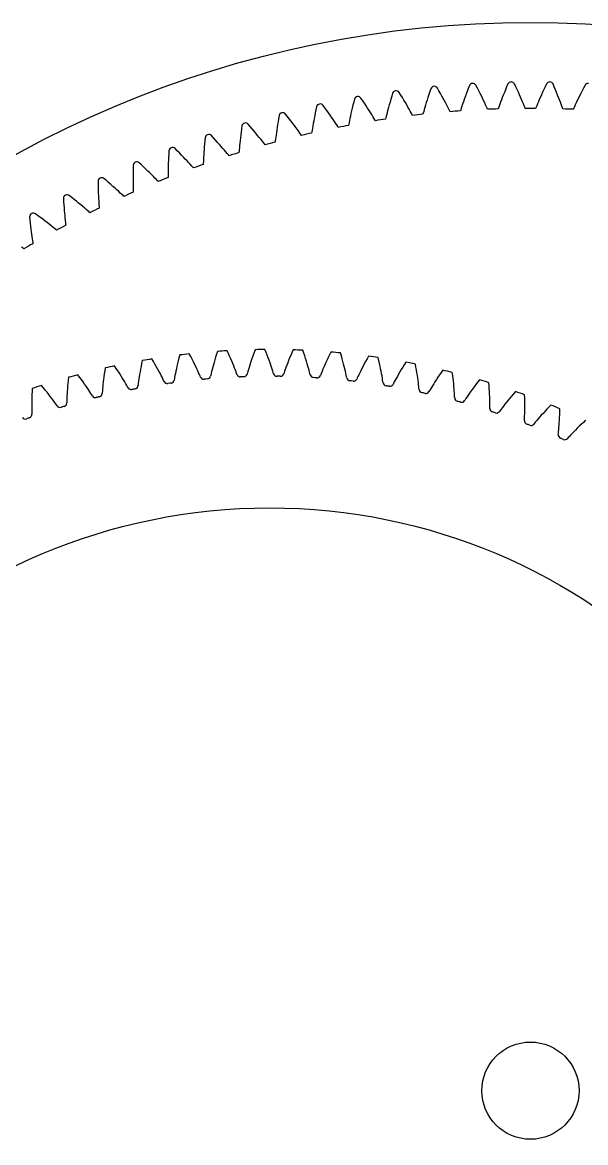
# Model space of a CAD drawing. Header units: millimetres. Extents: x -90 to 90, y -90 to 90.
# Drawn here: x -42.8 to 4.6, y -4.4 to 90.1 of the extents above; entities that cross this region are included whole.
import ezdxf

# ---------------------------------------------------------------- set-up
doc = ezdxf.new("R2010")
doc.units = ezdxf.units.MM

msp = doc.modelspace()

# ---------------------------------------------------------------- linework, layer by layer
at = {"layer": 'bore'}
msp.add_circle((0, 0), 4.1, dxfattribs=at)
at = {"layer": 'journal'}
msp.add_circle((-22, 0), 49.15, dxfattribs=at)
at = {"layer": 'outer'}
msp.add_circle((0, 0), 90.087573, dxfattribs=at)
at = {"layer": 'output_ring'}
for p, q in [((-11.625686, 84.115037), (-11.701953, 83.860072)), ((-10.937719, 83.963169), (-11.07882, 84.188811)), ((-8.481295, 84.246751), (-8.563208, 84.002364)), ((-8.395319, 84.498608), (-8.481295, 84.246751)), ((-7.713674, 84.3205), (-7.846029, 84.55138)), ((-7.58673, 84.096178), (-7.713674, 84.3205)), ((-7.465881, 83.878925), (-7.58673, 84.096178)), ((-5.339404, 84.268716), (-5.425674, 84.035561)), ((-5.248191, 84.509786), (-5.339404, 84.268716)), ((-5.152631, 84.758165), (-5.248191, 84.509786)), ((-4.478308, 84.554079), (-4.601722, 84.789859)), ((-4.36005, 84.32506), (-4.478308, 84.554079)), ((-4.24761, 84.103336), (-4.36005, 84.32506)), ((-4.141134, 83.889587), (-4.24761, 84.103336)), ((-2.202901, 84.181712), (-2.292702, 83.960439)), ((-2.107764, 84.411392), (-2.202901, 84.181712)), ((-2.007384, 84.648791), (-2.107764, 84.411392)), ((-1.902381, 84.893328), (-2.007384, 84.648791)), ((-1.236369, 84.663563), (-1.350662, 84.903898)), ((-1.12697, 84.430182), (-1.236369, 84.663563)), ((-1.023105, 84.204315), (-1.12697, 84.430182)), ((-0.924895, 83.986644), (-1.023105, 84.204315)), ((1.023105, 84.204315), (0.924895, 83.986644)), ((1.12697, 84.430182), (1.023105, 84.204315)), ((1.236369, 84.663563), (1.12697, 84.430182)), ((1.350662, 84.903898), (1.236369, 84.663563)), ((2.007384, 84.648791), (1.902381, 84.893328)), ((2.107764, 84.411392), (2.007384, 84.648791)), ((2.202901, 84.181712), (2.107764, 84.411392)), ((2.292702, 83.960439), (2.202901, 84.181712)), ((4.24761, 84.103336), (4.141134, 83.889587)), ((4.36005, 84.32506), (4.24761, 84.103336)), ((4.478308, 84.554079), (4.36005, 84.32506)), ((4.601722, 84.789859), (4.478308, 84.554079)), ((-14.905435, 83.350318), (-14.9684, 83.100377)), ((-14.838991, 83.608017), (-14.905435, 83.350318)), ((-14.145712, 83.482611), (-14.295352, 83.702682)), ((-14.001969, 83.268665), (-14.145712, 83.482611)), ((-13.864843, 83.0613), (-14.001969, 83.268665)), ((-11.906445, 83.143541), (-11.965899, 82.923251)), ((-11.842614, 83.373652), (-11.906445, 83.143541)), ((-11.774445, 83.612727), (-11.842614, 83.373652)), ((-11.701953, 83.860072), (-11.774445, 83.612727)), ((-10.802277, 83.743874), (-10.937719, 83.963169)), ((-10.673194, 83.531409), (-10.802277, 83.743874)), ((-10.550669, 83.326438), (-10.673194, 83.531409)), ((-10.434968, 83.129777), (-10.550669, 83.326438)), ((-8.780931, 83.320727), (-8.843902, 83.113617)), ((-8.713083, 83.538578), (-8.780931, 83.320727)), ((-8.640484, 83.766076), (-8.713083, 83.538578)), ((-8.563208, 84.002364), (-8.640484, 83.766076)), ((-7.351296, 83.669411), (-7.465881, 83.878925)), ((-7.243213, 83.468463), (-7.351296, 83.669411)), ((-7.141962, 83.27713), (-7.243213, 83.468463)), ((-7.048027, 83.096806), (-7.141962, 83.27713)), ((-5.71924, 83.198823), (-5.778563, 83.020326)), ((-5.653933, 83.391373), (-5.71924, 83.198823)), ((-5.583076, 83.595919), (-5.653933, 83.391373)), ((-5.506934, 83.811011), (-5.583076, 83.595919)), ((-5.425674, 84.035561), (-5.506934, 83.811011)), ((-4.040827, 83.684647), (-4.141134, 83.889587)), ((-3.946979, 83.489576), (-4.040827, 83.684647)), ((-3.860021, 83.305786), (-3.946979, 83.489576)), ((-3.780619, 83.135271), (-3.860021, 83.305786)), ((-3.709909, 82.981136), (-3.780619, 83.135271)), ((-2.594417, 83.180739), (-2.653121, 83.021644)), ((-2.528301, 83.356832), (-2.594417, 83.180739)), ((-2.455667, 83.54674), (-2.528301, 83.356832)), ((-2.377027, 83.748422), (-2.455667, 83.54674)), ((-2.292702, 83.960439), (-2.377027, 83.748422)), ((-0.832511, 83.778012), (-0.924895, 83.986644)), ((-0.746204, 83.57949), (-0.832511, 83.778012)), ((-0.666349, 83.392504), (-0.746204, 83.57949)), ((-0.593537, 83.219073), (-0.666349, 83.392504)), ((-0.528782, 83.062343), (-0.593537, 83.219073)), ((0.593537, 83.219073), (0.528782, 83.062343)), ((0.666349, 83.392504), (0.593537, 83.219073)), ((0.746204, 83.57949), (0.666349, 83.392504)), ((0.832511, 83.778012), (0.746204, 83.57949)), ((0.924895, 83.986644), (0.832511, 83.778012)), ((2.377027, 83.748422), (2.292702, 83.960439)), ((2.455667, 83.54674), (2.377027, 83.748422)), ((2.528301, 83.356832), (2.455667, 83.54674)), ((2.594417, 83.180739), (2.528301, 83.356832)), ((2.653121, 83.021644), (2.594417, 83.180739)), ((3.780619, 83.135271), (3.709909, 82.981136)), ((3.860021, 83.305786), (3.780619, 83.135271)), ((3.946979, 83.489576), (3.860021, 83.305786)), ((4.040827, 83.684647), (3.946979, 83.489576)), ((4.141134, 83.889587), (4.040827, 83.684647)), ((-21.195582, 82.22678), (-21.242104, 81.964751)), ((-20.494737, 82.154812), (-20.660784, 82.362783)), ((-18.190056, 82.222474), (-18.236086, 81.988152)), ((-18.140388, 82.466066), (-18.190056, 82.222474)), ((-18.087043, 82.718235), (-18.140388, 82.466066)), ((-18.030518, 82.97829), (-18.087043, 82.718235)), ((-17.332944, 82.87953), (-17.490903, 83.093709)), ((-17.181112, 82.671247), (-17.332944, 82.87953)), ((-17.036144, 82.469286), (-17.181112, 82.671247)), ((-16.898287, 82.274296), (-17.036144, 82.469286)), ((-16.767872, 82.087069), (-16.898287, 82.274296)), ((-15.180237, 82.192751), (-15.223031, 81.993982)), ((-15.133306, 82.404074), (-15.180237, 82.192751)), ((-15.082333, 82.626479), (-15.133306, 82.404074)), ((-15.027362, 82.858867), (-15.082333, 82.626479)), ((-14.9684, 83.100377), (-15.027362, 82.858867)), ((-13.734557, 82.861172), (-13.864843, 83.0613)), ((-13.611408, 82.669087), (-13.734557, 82.861172)), ((-13.495808, 82.486066), (-13.611408, 82.669087)), ((-13.388346, 82.313462), (-13.495808, 82.486066)), ((-13.289913, 82.153178), (-13.388346, 82.313462)), ((-12.116751, 82.334384), (-12.156822, 82.169606)), ((-12.071267, 82.516897), (-12.116751, 82.334384)), ((-12.020891, 82.713881), (-12.071267, 82.516897)), ((-11.965899, 82.923251), (-12.020891, 82.713881)), ((-10.326463, 82.942463), (-10.434968, 83.129777)), ((-10.22569, 82.765869), (-10.326463, 82.942463)), ((-10.133469, 82.601932), (-10.22569, 82.765869)), ((-10.051167, 82.453663), (-10.133469, 82.601932)), ((-9.981508, 82.326656), (-10.051167, 82.453663)), ((-9.93428, 82.239732), (-9.981508, 82.326656)), ((-9.039469, 82.43541), (-9.065648, 82.340011)), ((-9.000581, 82.574948), (-9.039469, 82.43541)), ((-8.954228, 82.73807), (-9.000581, 82.574948)), ((-8.901786, 82.918707), (-8.954228, 82.73807)), ((-8.843902, 83.113617), (-8.901786, 82.918707)), ((-6.962153, 82.929457), (-7.048027, 83.096806)), ((-6.885591, 82.778144), (-6.962153, 82.929457)), ((-6.820847, 82.648562), (-6.885591, 82.778144)), ((-6.776984, 82.559893), (-6.820847, 82.648562)), ((-5.875334, 82.721154), (-5.905148, 82.626828)), ((-5.83113, 82.859099), (-5.875334, 82.721154)), ((-5.778563, 83.020326), (-5.83113, 82.859099)), ((-3.650176, 82.84917), (-3.709909, 82.981136)), ((-3.609741, 82.758886), (-3.650176, 82.84917)), ((-2.702576, 82.885493), (-2.735981, 82.792378)), ((-2.653121, 83.021644), (-2.702576, 82.885493)), ((-0.474148, 82.928186), (-0.528782, 83.062343)), ((-0.437201, 82.836419), (-0.474148, 82.928186)), ((0.474148, 82.928186), (0.437201, 82.836419)), ((0.528782, 83.062343), (0.474148, 82.928186)), ((2.702576, 82.885493), (2.653121, 83.021644)), ((2.735981, 82.792378), (2.702576, 82.885493)), ((3.650176, 82.84917), (3.609741, 82.758886)), ((3.709909, 82.981136), (3.650176, 82.84917)), ((-24.329539, 81.354592), (-24.365991, 81.090973)), ((-23.626452, 81.309521), (-23.800343, 81.51098)), ((-23.459121, 81.113472), (-23.626452, 81.309521)), ((-21.326053, 81.465409), (-21.363074, 81.229495)), ((-21.285752, 81.710724), (-21.326053, 81.465409)), ((-21.242104, 81.964751), (-21.285752, 81.710724)), ((-20.335039, 81.952498), (-20.494737, 82.154812)), ((-20.182441, 81.756238), (-20.335039, 81.952498)), ((-20.037218, 81.566671), (-20.182441, 81.756238)), ((-19.899726, 81.384576), (-20.037218, 81.566671)), ((-19.770455, 81.210942), (-19.899726, 81.384576)), ((-18.352454, 81.35073), (-18.383834, 81.16527)), ((-18.317305, 81.550992), (-18.352454, 81.35073)), ((-18.278502, 81.763957), (-18.317305, 81.550992)), ((-18.236086, 81.988152), (-18.278502, 81.763957)), ((-16.645346, 81.90861), (-16.767872, 82.087069)), ((-16.531352, 81.740249), (-16.645346, 81.90861)), ((-16.426852, 81.583852), (-16.531352, 81.740249)), ((-16.333442, 81.442318), (-16.426852, 81.583852)), ((-16.254264, 81.321016), (-16.333442, 81.442318)), ((-16.200521, 81.237962), (-16.254264, 81.321016)), ((-15.323314, 81.501564), (-15.342114, 81.404441)), ((-15.295222, 81.643669), (-15.323314, 81.501564)), ((-15.261492, 81.80986), (-15.295222, 81.643669)), ((-15.223031, 81.993982), (-15.261492, 81.80986)), ((-13.201992, 82.008169), (-13.289913, 82.153178)), ((-13.127519, 81.883924), (-13.201992, 82.008169)), ((-13.076997, 81.798873), (-13.127519, 81.883924)), ((-12.190337, 82.028681), (-12.212843, 81.932349)), ((-12.156822, 82.169606), (-12.190337, 82.028681)), ((-27.427788, 80.363005), (-27.454116, 80.098183)), ((-26.723491, 80.344897), (-26.904971, 80.539547)), ((-26.548774, 80.155401), (-26.723491, 80.344897)), ((-24.458709, 80.351623), (-24.483839, 80.12484)), ((-24.430751, 80.588782), (-24.458709, 80.351623)), ((-24.399876, 80.835461), (-24.430751, 80.588782)), ((-24.365991, 81.090973), (-24.399876, 80.835461)), ((-23.299119, 80.923201), (-23.459121, 81.113472)), ((-23.14674, 80.739335), (-23.299119, 80.923201)), ((-23.002375, 80.562641), (-23.14674, 80.739335)), ((-22.866549, 80.394085), (-23.002375, 80.562641)), ((-22.74, 80.234944), (-22.866549, 80.394085)), ((-21.479195, 80.401558), (-21.500104, 80.233272)), ((-21.454942, 80.588084), (-21.479195, 80.401558)), ((-21.427489, 80.789546), (-21.454942, 80.588084)), ((-21.396872, 81.003841), (-21.427489, 80.789546)), ((-21.363074, 81.229495), (-21.396872, 81.003841)), ((-19.650095, 81.04707), (-19.770455, 81.210942)), ((-19.539682, 80.894791), (-19.650095, 81.04707)), ((-19.440919, 80.756938), (-19.539682, 80.894791)), ((-19.357154, 80.638759), (-19.440919, 80.756938)), ((-19.300269, 80.557824), (-19.357154, 80.638759)), ((-18.433803, 80.854831), (-18.448868, 80.75706)), ((-18.411173, 80.997908), (-18.433803, 80.854831)), ((-18.383834, 81.16527), (-18.411173, 80.997908)), ((-29.78131, 79.262356), (-29.970112, 79.449912)), ((-27.518448, 79.355825), (-27.534873, 79.128245)), ((-27.499594, 79.59388), (-27.518448, 79.355825)), ((-27.47819, 79.84156), (-27.499594, 79.59388)), ((-27.454116, 80.098183), (-27.47819, 79.84156)), ((-26.381601, 79.971398), (-26.548774, 80.155401)), ((-26.222292, 79.793504), (-26.381601, 79.971398)), ((-26.071265, 79.622469), (-26.222292, 79.793504)), ((-25.929082, 79.459239), (-26.071265, 79.622469)), ((-25.796531, 79.305062), (-25.929082, 79.459239)), ((-24.543033, 79.519846), (-24.557481, 79.350883)), ((-24.525942, 79.707164), (-24.543033, 79.519846)), ((-24.506226, 79.909529), (-24.525942, 79.707164)), ((-24.483839, 80.12484), (-24.506226, 79.909529)), ((-22.623835, 80.087006), (-22.74, 80.234944)), ((-22.519865, 79.953037), (-22.623835, 80.087006)), ((-22.431634, 79.838153), (-22.519865, 79.953037)), ((-22.371691, 79.759456), (-22.431634, 79.838153)), ((-21.517237, 80.089433), (-21.528546, 79.991157)), ((-21.500104, 80.233272), (-21.517237, 80.089433)), ((-30.528078, 78.482163), (-30.537799, 78.24356)), ((-30.516176, 78.730481), (-30.528078, 78.482163)), ((-30.501949, 78.987838), (-30.516176, 78.730481)), ((-30.485784, 79.253474), (-30.501949, 78.987838)), ((-29.599463, 79.079691), (-29.78131, 79.262356)), ((-29.425365, 78.902226), (-29.599463, 79.079691)), ((-29.259359, 78.730564), (-29.425365, 78.902226)), ((-29.101892, 78.565439), (-29.259359, 78.730564)), ((-28.953561, 78.407776), (-29.101892, 78.565439)), ((-28.815202, 78.258788), (-28.953561, 78.407776)), ((-27.57085, 78.521428), (-27.578816, 78.352035)), ((-27.560947, 78.709263), (-27.57085, 78.521428)), ((-27.548996, 78.912235), (-27.560947, 78.709263)), ((-27.534873, 79.128245), (-27.548996, 78.912235)), ((-25.674784, 79.161682), (-25.796531, 79.305062)), ((-25.565759, 79.031794), (-25.674784, 79.161682)), ((-25.473193, 78.920373), (-25.565759, 79.031794)), ((-25.410279, 78.84403), (-25.473193, 78.920373)), ((-24.569091, 79.206493), (-24.576628, 79.107855)), ((-24.557481, 79.350883), (-24.569091, 79.206493)), ((-33.509375, 77.503854), (-33.511757, 77.255262)), ((-33.505017, 77.761567), (-33.509375, 77.503854)), ((-33.499038, 78.027627), (-33.505017, 77.761567)), ((-32.795421, 78.063486), (-32.991269, 78.243673)), ((-32.606711, 77.88792), (-32.795421, 78.063486)), ((-32.425943, 77.717254), (-32.606711, 77.88792)), ((-32.253484, 77.552077), (-32.425943, 77.717254)), ((-32.089807, 77.393105), (-32.253484, 77.552077)), ((-30.555502, 77.595845), (-30.558203, 77.407768)), ((-30.551334, 77.799126), (-30.555502, 77.595845)), ((-30.545495, 78.015518), (-30.551334, 77.799126)), ((-30.537799, 78.24356), (-30.545495, 78.015518)), ((-28.688052, 78.120177), (-28.815202, 78.258788)), ((-28.574132, 77.99456), (-28.688052, 78.120177)), ((-28.477366, 77.886767), (-28.574132, 77.99456)), ((-28.411575, 77.81289), (-28.477366, 77.886767)), ((-27.584887, 78.207307), (-27.588641, 78.108452)), ((-27.578816, 78.352035), (-27.584887, 78.207307)), ((-36.463127, 76.687264), (-36.458911, 76.42117)), ((-35.7614, 76.750047), (-35.964006, 76.9226)), ((-35.566104, 76.581838), (-35.7614, 76.750047)), ((-35.378932, 76.418222), (-35.566104, 76.581838)), ((-33.511757, 77.255262), (-33.512332, 77.016462)), ((-33.512332, 77.016462), (-33.511288, 76.788293)), ((-33.511288, 76.788293), (-33.508834, 76.571836)), ((-33.508834, 76.571836), (-33.505212, 76.368544)), ((-31.935546, 77.241238), (-32.089807, 77.393105)), ((-31.791582, 77.09766), (-31.935546, 77.241238)), ((-31.659217, 76.96402), (-31.791582, 77.09766)), ((-31.540569, 76.842859), (-31.659217, 76.96402)), ((-31.439745, 76.738851), (-31.540569, 76.842859)), ((-31.371172, 76.667548), (-31.439745, 76.738851)), ((-30.559675, 77.238195), (-30.560198, 77.09334)), ((-30.560198, 77.09334), (-30.560163, 76.994415)), ((-30.558203, 77.407768), (-30.559675, 77.238195)), ((-36.458911, 76.42117), (-36.453395, 76.16348)), ((-36.453395, 76.16348), (-36.446253, 75.914979)), ((-36.446253, 75.914979), (-36.437681, 75.676332)), ((-36.437681, 75.676332), (-36.427898, 75.44837)), ((-35.200272, 76.259771), (-35.378932, 76.418222)), ((-35.030627, 76.107185), (-35.200272, 76.259771)), ((-34.870662, 75.961338), (-35.030627, 76.107185)), ((-34.721304, 75.823379), (-34.870662, 75.961338)), ((-34.583917, 75.694908), (-34.721304, 75.823379)), ((-34.460715, 75.57838), (-34.583917, 75.694908)), ((-34.355982, 75.47831), (-34.460715, 75.57838)), ((-33.505212, 76.368544), (-33.500708, 76.180502)), ((-33.500708, 76.180502), (-33.495684, 76.010997)), ((-33.495684, 76.010997), (-33.490658, 75.866229)), ((-33.490658, 75.866229), (-33.486834, 75.767377)), ((-39.373701, 75.234352), (-39.359296, 74.968615)), ((-39.359296, 74.968615), (-39.343914, 74.711325)), ((-39.343914, 74.711325), (-39.32726, 74.46328)), ((-38.674894, 75.323967), (-38.88396, 75.488633)), ((-38.473298, 75.163362), (-38.674894, 75.323967)), ((-38.279997, 75.007035), (-38.473298, 75.163362)), ((-38.095399, 74.855544), (-38.279997, 75.007035)), ((-37.920034, 74.709567), (-38.095399, 74.855544)), ((-37.7546, 74.569955), (-37.920034, 74.709567)), ((-36.427898, 75.44837), (-36.417156, 75.232166)), ((-36.417156, 75.232166), (-36.40575, 75.029162)), ((-36.40575, 75.029162), (-36.394046, 74.841431)), ((-36.394046, 74.841431), (-36.382533, 74.672242)), ((-36.382533, 74.672242), (-36.371966, 74.527773)), ((-34.284728, 75.409687), (-34.355982, 75.47831)), ((-41.531627, 73.787339), (-41.746848, 73.943876)), ((-41.324028, 73.634573), (-41.531627, 73.787339)), ((-39.32726, 74.46328), (-39.309553, 74.225137)), ((-39.309553, 74.225137), (-39.291045, 73.997717)), ((-39.291045, 73.997717), (-39.27203, 73.782082)), ((-39.27203, 73.782082), (-39.252857, 73.579665)), ((-37.600067, 74.437818), (-37.7546, 74.569955)), ((-37.457861, 74.314703), (-37.600067, 74.437818)), ((-37.330286, 74.20298), (-37.457861, 74.314703)), ((-37.221796, 74.106995), (-37.330286, 74.20298)), ((-37.147967, 74.041151), (-37.221796, 74.106995)), ((-36.371966, 74.527773), (-36.364358, 74.42914)), ((-42.22649, 73.671023), (-42.201916, 73.406033)), ((-42.201916, 73.406033), (-42.176691, 73.149521)), ((-42.176691, 73.149521), (-42.150548, 72.902296)), ((-42.150548, 72.902296), (-42.123732, 72.665005)), ((-41.12488, 73.485765), (-41.324028, 73.634573)), ((-40.934616, 73.341455), (-41.12488, 73.485765)), ((-40.753788, 73.202303), (-40.934616, 73.341455)), ((-40.583128, 73.06913), (-40.753788, 73.202303)), ((-40.423648, 72.943009), (-40.583128, 73.06913)), ((-40.27683, 72.825431), (-40.423648, 72.943009)), ((-40.145069, 72.718676), (-40.27683, 72.825431)), ((-39.252857, 73.579665), (-39.233971, 73.392519)), ((-39.233971, 73.392519), (-39.215986, 73.223896)), ((-39.215986, 73.223896), (-39.199893, 73.079937)), ((-39.199893, 73.079937), (-39.188513, 72.981668)), ((-42.123732, 72.665005), (-42.096528, 72.438462)), ((-42.096528, 72.438462), (-42.069266, 72.223714)), ((-42.069266, 72.223714), (-42.042354, 72.022179)), ((-42.042354, 72.022179), (-42.016315, 71.835894)), ((-42.016315, 71.835894), (-41.991884, 71.668083)), ((-40.032983, 72.626917), (-40.145069, 72.718676)), ((-39.956685, 72.563949), (-40.032983, 72.626917)), ((-42.785415, 71.04025), (-42.900934, 71.127648)), ((-42.706762, 70.98025), (-42.785415, 71.04025)), ((-41.991884, 71.668083), (-41.970289, 71.524847)), ((-41.970289, 71.524847), (-41.955153, 71.427086))]:
    msp.add_line(p, q, dxfattribs=at)
for centre, radius, start, end in [((-1.628035, 84.771941), 0.3, 91.100224, 156.132559), ((0, 0), 85.087573, 91.094898, 91.100224), ((-1.620156, 84.772092), 0.3, 26.062563, 91.094898), ((1.620156, 84.772092), 0.3, 88.905102, 153.937437), ((0, 0), 85.087573, 88.899776, 88.905102), ((1.628035, 84.771941), 0.3, 23.867441, 88.899776), ((-11.33923, 84.025915), 0.3, 97.685589, 162.717924), ((0, 0), 85.087573, 97.680264, 97.685589), ((-11.331421, 84.026968), 0.3, 32.647929, 97.680264), ((-8.112487, 84.398578), 0.3, 95.490467, 160.522802), ((0, 0), 85.087573, 95.485142, 95.490467), ((-8.104643, 84.399332), 0.3, 30.452807, 95.485142), ((-4.873838, 84.647375), 0.3, 93.295346, 158.32768), ((0, 0), 85.087573, 93.29002, 93.295346), ((-4.86597, 84.647828), 0.3, 28.257685, 93.29002), ((4.86597, 84.647828), 0.3, 86.70998, 151.742315), ((-17.73808, 82.911356), 0.3, 102.075833, 167.108168), ((0, 0), 85.087573, 102.070508, 102.075833), ((-17.730374, 82.913005), 0.3, 37.038173, 102.070508), ((-14.549332, 83.529931), 0.3, 99.880711, 164.913046), ((0, 0), 85.087573, 99.875386, 99.880711), ((-14.541568, 83.531283), 0.3, 34.843051, 99.875386), ((-20.900795, 82.171097), 0.3, 104.270955, 169.30329), ((0, 0), 85.087573, 104.26563, 104.270955), ((-20.893157, 82.17304), 0.3, 39.233295, 104.26563), ((0, 0), 82.837573, 96.282968, 96.887763), ((0, 0), 82.837573, 94.087846, 94.692641), ((0, 0), 82.837573, 91.892724, 92.497519), ((0, 0), 82.837573, 89.697603, 90.302397), ((0, 0), 82.837573, 87.502481, 88.107276), ((-24.032835, 81.310241), 0.3, 106.466077, 171.498412), ((0, 0), 85.087573, 106.460752, 106.466077), ((-24.025278, 81.312474), 0.3, 41.428417, 106.460752), ((0, 0), 82.837573, 100.673212, 101.278007), ((0, 0), 82.837573, 98.47809, 99.082885), ((-27.129604, 80.330051), 0.3, 108.661199, 173.693534), ((0, 0), 85.087573, 108.655874, 108.661199), ((-27.122138, 80.332572), 0.3, 43.623539, 108.655874), ((0, 0), 82.837573, 102.868334, 103.473129), ((-30.186556, 79.231965), 0.3, 110.856321, 175.888656), ((0, 0), 85.087573, 110.850996, 110.856321), ((-30.179192, 79.23477), 0.3, 45.818661, 110.850996), ((0, 0), 82.837573, 105.063456, 105.668251), ((0, 0), 82.837573, 107.258578, 107.863373), ((-33.199205, 78.017596), 0.3, 113.051443, 178.083778), ((0, 0), 85.087573, 113.046118, 113.051443), ((-33.191954, 78.020681), 0.3, 48.013783, 113.046118), ((0, 0), 82.837573, 109.4537, 110.058495), ((-36.16313, 76.688724), 0.3, 115.246565, 180.2789), ((0, 0), 85.087573, 115.24124, 115.246565), ((-36.156003, 76.692085), 0.3, 50.208905, 115.24124), ((0, 0), 82.837573, 111.648822, 112.253617), ((0, 0), 82.837573, 113.843944, 114.448739), ((-39.073981, 75.247302), 0.3, 117.441687, 182.474022), ((0, 0), 85.087573, 117.436362, 117.441687), ((-39.066987, 75.250933), 0.3, 52.404027, 117.436362), ((-41.927485, 73.695444), 0.3, 119.636809, 184.669144), ((0, 0), 85.087573, 119.631484, 119.636809), ((-41.920636, 73.69934), 0.3, 54.599149, 119.631484), ((0, 0), 82.837573, 116.039066, 116.643861), ((0, 0), 82.837573, 118.234188, 118.838983), ((0, 0), 82.837573, 120.42931, 121.034105)]:
    msp.add_arc(centre, radius, start, end, dxfattribs=at)
at = {"layer": 'thin_ring_external'}
for p, q in [((-25.472471, 62.16592), (-25.582114, 62.397263)), ((-23.204861, 62.488385), (-23.296472, 62.249328)), ((-22.293713, 62.262134), (-22.3914, 62.498774)), ((-20.012595, 62.468394), (-20.116293, 62.234326)), ((-19.114188, 62.195914), (-19.199664, 62.437233)), ((-32.729548, 61.572127), (-32.783593, 61.321886)), ((-31.794541, 61.487613), (-31.927206, 61.706568)), ((-31.668592, 61.274553), (-31.794541, 61.487613)), ((-29.700329, 61.552884), (-29.75752, 61.321339)), ((-29.638395, 61.792512), (-29.700329, 61.552884)), ((-29.571642, 62.039667), (-29.638395, 61.792512)), ((-28.642171, 61.907521), (-28.763482, 62.132965)), ((-28.527265, 61.688308), (-28.642171, 61.907521)), ((-28.418821, 61.475885), (-28.527265, 61.688308)), ((-28.316924, 61.270922), (-28.418821, 61.475885)), ((-26.680119, 61.417635), (-26.738843, 61.207154)), ((-26.616297, 61.637452), (-26.680119, 61.417635)), ((-26.547358, 61.865775), (-26.616297, 61.637452)), ((-26.473269, 62.101928), (-26.547358, 61.865775)), ((-26.393983, 62.345352), (-26.473269, 62.101928)), ((-25.368909, 61.941125), (-25.472471, 62.16592)), ((-25.271453, 61.723442), (-25.368909, 61.941125)), ((-25.180154, 61.513544), (-25.271453, 61.723442)), ((-25.095101, 61.312256), (-25.180154, 61.513544)), ((-23.537993, 61.576489), (-23.607388, 61.369281)), ((-23.46303, 61.792761), (-23.537993, 61.576489)), ((-23.382523, 62.017265), (-23.46303, 61.792761)), ((-23.296472, 62.249328), (-23.382523, 62.017265)), ((-22.201764, 62.032345), (-22.293713, 62.262134)), ((-22.115549, 61.80997), (-22.201764, 62.032345)), ((-22.035087, 61.595683), (-22.115549, 61.80997)), ((-21.960424, 61.390315), (-22.035087, 61.595683)), ((-20.391855, 61.574697), (-20.471739, 61.371303)), ((-20.305946, 61.786859), (-20.391855, 61.574697)), ((-20.214081, 62.00696), (-20.305946, 61.786859)), ((-20.116293, 62.234326), (-20.214081, 62.00696)), ((-19.034092, 61.96173), (-19.114188, 62.195914)), ((-18.959345, 61.735242), (-19.034092, 61.96173)), ((-18.88993, 61.517127), (-18.959345, 61.735242)), ((-18.825849, 61.308214), (-18.88993, 61.517127)), ((-17.249912, 61.412263), (-17.340077, 61.213213)), ((-17.153283, 61.619762), (-17.249912, 61.412263)), ((-17.050299, 61.834885), (-17.153283, 61.619762)), ((-16.941029, 62.056961), (-17.050299, 61.834885)), ((-16.825514, 62.285429), (-16.941029, 62.056961)), ((-15.942192, 61.967432), (-16.015235, 62.212801)), ((-15.874158, 61.729463), (-15.942192, 61.967432)), ((-15.811073, 61.499455), (-15.874158, 61.729463)), ((-15.752885, 61.278079), (-15.811073, 61.499455)), ((-13.899429, 61.50149), (-14.013263, 61.291906)), ((-13.778963, 61.717697), (-13.899429, 61.50149)), ((-13.651933, 61.939969), (-13.778963, 61.717697)), ((-12.786001, 61.577283), (-12.846419, 61.826062)), ((-12.730206, 61.336151), (-12.786001, 61.577283)), ((-10.500131, 61.432915), (-10.638344, 61.217419)), ((-35.900659, 60.691279), (-35.937831, 60.446583)), ((-35.859461, 60.943952), (-35.900659, 60.691279)), ((-34.921359, 60.907291), (-35.06503, 61.119187)), ((-34.784695, 60.70094), (-34.921359, 60.907291)), ((-34.655152, 60.500685), (-34.784695, 60.70094)), ((-34.532882, 60.307183), (-34.655152, 60.500685)), ((-32.919576, 60.620065), (-32.956527, 60.404693)), ((-32.878505, 60.845245), (-32.919576, 60.620065)), ((-32.833212, 61.079408), (-32.878505, 60.845245)), ((-32.783593, 61.321886), (-32.833212, 61.079408)), ((-31.549443, 61.067945), (-31.668592, 61.274553)), ((-31.437213, 60.868452), (-31.549443, 61.067945)), ((-31.332075, 60.676888), (-31.437213, 60.868452)), ((-31.234281, 60.494282), (-31.332075, 60.676888)), ((-31.144213, 60.321995), (-31.234281, 60.494282)), ((-29.940029, 60.492278), (-29.974181, 60.315835)), ((-29.901263, 60.682783), (-29.940029, 60.492278)), ((-29.857935, 60.885345), (-29.901263, 60.682783)), ((-29.810035, 61.09855), (-29.857935, 60.885345)), ((-29.75752, 61.321339), (-29.810035, 61.09855)), ((-28.221704, 61.07424), (-28.316924, 61.270922)), ((-28.133362, 60.886879), (-28.221704, 61.07424)), ((-28.052208, 60.710217), (-28.133362, 60.886879)), ((-27.978751, 60.546197), (-28.052208, 60.710217)), ((-27.913899, 60.397835), (-27.978751, 60.546197)), ((-26.921451, 60.486792), (-26.952318, 60.352056)), ((-26.884017, 60.644322), (-26.921451, 60.486792)), ((-26.8409, 60.818792), (-26.884017, 60.644322)), ((-26.792457, 61.007069), (-26.8409, 60.818792)), ((-26.738843, 61.207154), (-26.792457, 61.007069)), ((-25.016441, 61.120629), (-25.095101, 61.312256)), ((-24.944413, 60.940054), (-25.016441, 61.120629)), ((-24.879427, 60.772497), (-24.944413, 60.940054)), ((-24.822235, 60.621017), (-24.879427, 60.772497)), ((-24.774459, 60.491309), (-24.822235, 60.621017)), ((-24.740901, 60.402631), (-24.774459, 60.491309)), ((-23.864246, 60.526198), (-23.890918, 60.435211)), ((-23.826539, 60.659183), (-23.864246, 60.526198)), ((-23.781111, 60.814596), (-23.826539, 60.659183)), ((-23.729142, 60.986636), (-23.781111, 60.814596)), ((-23.671148, 61.172195), (-23.729142, 60.986636)), ((-23.607388, 61.369281), (-23.671148, 61.172195)), ((-21.891651, 61.194922), (-21.960424, 61.390315)), ((-21.828937, 61.010904), (-21.891651, 61.194922)), ((-21.772591, 60.840248), (-21.828937, 61.010904)), ((-21.723209, 60.686045), (-21.772591, 60.840248)), ((-21.682118, 60.554067), (-21.723209, 60.686045)), ((-21.653131, 60.463791), (-21.682118, 60.554067)), ((-20.771311, 60.542435), (-20.802594, 60.452928)), ((-20.726863, 60.67332), (-20.771311, 60.542435)), ((-20.673558, 60.826212), (-20.726863, 60.67332)), ((-20.612873, 60.995374), (-20.673558, 60.826212)), ((-20.54548, 61.177729), (-20.612873, 60.995374)), ((-20.471739, 61.371303), (-20.54548, 61.177729)), ((-18.767143, 61.109564), (-18.825849, 61.308214)), ((-18.713907, 60.922585), (-18.767143, 61.109564)), ((-18.666349, 60.749274), (-18.713907, 60.922585)), ((-18.624904, 60.59275), (-18.666349, 60.749274)), ((-18.590606, 60.458846), (-18.624904, 60.59275)), ((-18.566267, 60.367208), (-18.590606, 60.458846)), ((-17.630508, 60.529168), (-17.681581, 60.400723)), ((-17.569466, 60.679138), (-17.630508, 60.529168)), ((-17.500222, 60.844981), (-17.569466, 60.679138)), ((-17.423606, 61.023658), (-17.500222, 60.844981)), ((-17.340077, 61.213213), (-17.423606, 61.023658)), ((-15.699556, 61.066167), (-15.752885, 61.278079)), ((-15.651069, 60.864778), (-15.699556, 61.066167)), ((-15.60745, 60.675325), (-15.651069, 60.864778)), ((-15.568803, 60.499811), (-15.60745, 60.675325)), ((-15.535405, 60.341376), (-15.568803, 60.499811)), ((-14.399311, 60.535851), (-14.476932, 60.37376)), ((-14.313672, 60.710382), (-14.399311, 60.535851)), ((-14.220573, 60.895426), (-14.313672, 60.710382)), ((-14.120362, 61.089612), (-14.220573, 60.895426)), ((-14.013263, 61.291906), (-14.120362, 61.089612)), ((-12.678948, 61.103222), (-12.730206, 61.336151)), ((-12.632139, 60.879164), (-12.678948, 61.103222)), ((-12.5897, 60.664806), (-12.632139, 60.879164)), ((-12.551559, 60.461204), (-12.5897, 60.664806)), ((-12.517671, 60.26977), (-12.551559, 60.461204)), ((-11.011368, 60.607585), (-11.121364, 60.418769)), ((-10.89408, 60.804147), (-11.011368, 60.607585)), ((-10.769693, 61.007645), (-10.89408, 60.804147)), ((-10.638344, 61.217419), (-10.769693, 61.007645)), ((-9.653847, 61.026487), (-9.701484, 61.278026)), ((-9.610438, 60.782821), (-9.653847, 61.026487)), ((-9.57114, 60.547578), (-9.610438, 60.782821)), ((-9.535833, 60.321422), (-9.57114, 60.547578)), ((-7.527367, 60.557432), (-7.669256, 60.354638)), ((-7.378331, 60.765589), (-7.527367, 60.557432)), ((-6.553903, 60.31648), (-6.588635, 60.570123)), ((-39.006088, 59.65606), (-39.027264, 59.418499)), ((-38.981459, 59.902335), (-39.006088, 59.65606)), ((-38.953217, 60.156782), (-38.981459, 59.902335)), ((-38.014466, 60.168069), (-38.16877, 60.372352)), ((-37.867444, 59.968965), (-38.014466, 60.168069)), ((-37.727845, 59.775586), (-37.867444, 59.968965)), ((-37.595854, 59.588579), (-37.727845, 59.775586)), ((-37.471727, 59.408737), (-37.595854, 59.588579)), ((-36.048977, 59.560527), (-36.068112, 59.367061)), ((-36.026534, 59.766452), (-36.048977, 59.560527)), ((-36.000628, 59.98343), (-36.026534, 59.766452)), ((-35.971109, 60.210413), (-36.000628, 59.98343)), ((-35.937831, 60.446583), (-35.971109, 60.210413)), ((-34.4181, 60.121237), (-34.532882, 60.307183)), ((-34.31111, 59.943863), (-34.4181, 60.121237)), ((-34.212361, 59.7764), (-34.31111, 59.943863)), ((-34.12256, 59.620726), (-34.212361, 59.7764)), ((-34.042915, 59.479752), (-34.12256, 59.620726)), ((-33.081679, 59.532281), (-33.094149, 59.438289)), ((-33.064714, 59.669463), (-33.081679, 59.532281)), ((-33.043542, 59.82999), (-33.064714, 59.669463)), ((-33.018444, 60.007946), (-33.043542, 59.82999)), ((-32.989455, 60.200183), (-33.018444, 60.007946)), ((-32.956527, 60.404693), (-32.989455, 60.200183)), ((-31.062477, 60.16194), (-31.144213, 60.321995)), ((-30.990134, 60.017082), (-31.062477, 60.16194)), ((-30.929378, 59.892923), (-30.990134, 60.017082)), ((-30.886951, 59.80813), (-30.929378, 59.892923)), ((-30.02747, 60.020462), (-30.044723, 59.927229)), ((-30.003522, 60.156598), (-30.02747, 60.020462)), ((-29.974181, 60.315835), (-30.003522, 60.156598)), ((-27.859562, 60.270736), (-27.913899, 60.397835)), ((-27.82152, 60.183887), (-27.859562, 60.270736)), ((-26.952318, 60.352056), (-26.974309, 60.259826)), ((-17.681581, 60.400723), (-17.717393, 60.312931)), ((-15.507989, 60.205896), (-15.535405, 60.341376)), ((-15.48836, 60.113134), (-15.507989, 60.205896)), ((-14.603117, 60.101433), (-14.643365, 60.015583)), ((-14.545552, 60.227103), (-14.603117, 60.101433)), ((-14.476932, 60.37376), (-14.545552, 60.227103)), ((-12.488036, 60.092512), (-12.517671, 60.26977)), ((-12.462771, 59.932578), (-12.488036, 60.092512)), ((-12.442308, 59.795875), (-12.462771, 59.932578)), ((-12.427442, 59.702232), (-12.442308, 59.795875)), ((-11.543951, 59.645345), (-11.58853, 59.561662)), ((-11.480045, 59.767911), (-11.543951, 59.645345)), ((-11.404026, 59.910874), (-11.480045, 59.767911)), ((-11.318229, 60.06879), (-11.404026, 59.910874)), ((-11.22379, 60.238721), (-11.318229, 60.06879)), ((-11.121364, 60.418769), (-11.22379, 60.238721)), ((-9.504394, 60.105176), (-9.535833, 60.321422)), ((-9.476699, 59.899892), (-9.504394, 60.105176)), ((-9.45263, 59.706978), (-9.476699, 59.899892)), ((-9.432085, 59.528438), (-9.45263, 59.706978)), ((-9.415019, 59.367423), (-9.432085, 59.528438)), ((-8.162022, 59.609903), (-8.265015, 59.445016)), ((-8.050536, 59.784487), (-8.162022, 59.609903)), ((-7.931043, 59.96744), (-8.050536, 59.784487)), ((-7.803871, 60.157757), (-7.931043, 59.96744)), ((-7.669256, 60.354638), (-7.803871, 60.157757)), ((-6.522992, 60.070915), (-6.553903, 60.31648)), ((-6.495757, 59.833972), (-6.522992, 60.070915)), ((-6.472044, 59.606309), (-6.495757, 59.833972)), ((-6.451688, 59.388739), (-6.472044, 59.606309)), ((-4.606206, 59.544173), (-4.750699, 59.354421)), ((-4.454148, 59.739457), (-4.606206, 59.544173)), ((-4.294677, 59.939733), (-4.454148, 59.739457)), ((-3.494257, 59.449113), (-3.515991, 59.704199)), ((-42.029979, 58.709901), (-42.038996, 58.471569)), ((-42.017956, 58.957112), (-42.029979, 58.709901)), ((-42.002743, 59.21267), (-42.017956, 58.957112)), ((-41.065793, 59.271875), (-41.230327, 59.468013)), ((-40.908797, 59.080538), (-41.065793, 59.271875)), ((-40.759506, 58.894539), (-40.908797, 59.080538)), ((-40.618139, 58.714516), (-40.759506, 58.894539)), ((-40.484991, 58.541246), (-40.618139, 58.714516)), ((-39.081078, 58.571294), (-39.087896, 58.391706)), ((-39.071847, 58.765485), (-39.081078, 58.571294)), ((-39.059948, 58.972286), (-39.071847, 58.765485)), ((-39.045155, 59.190304), (-39.059948, 58.972286)), ((-39.027264, 59.418499), (-39.045155, 59.190304)), ((-37.35582, 59.237057), (-37.471727, 59.408737)), ((-37.248649, 59.074854), (-37.35582, 59.237057)), ((-37.151016, 58.923969), (-37.248649, 59.074854)), ((-37.064277, 58.787246), (-37.151016, 58.923969)), ((-36.991175, 58.66993), (-37.064277, 58.787246)), ((-36.940321, 58.589906), (-36.991175, 58.66993)), ((-36.106977, 58.888787), (-36.114632, 58.794281)), ((-36.097039, 59.026657), (-36.106977, 58.888787)), ((-36.084091, 59.188055), (-36.097039, 59.026657)), ((-36.068112, 59.367061), (-36.084091, 59.188055)), ((-33.975899, 59.358857), (-34.042915, 59.479752)), ((-33.929197, 59.276341), (-33.975899, 59.358857)), ((-9.401563, 59.229853), (-9.415019, 59.367423)), ((-9.391497, 59.135573), (-9.401563, 59.229853)), ((-8.512064, 59.033649), (-8.560858, 58.952352)), ((-8.441982, 59.152792), (-8.512064, 59.033649)), ((-8.358763, 59.291687), (-8.441982, 59.152792)), ((-8.265015, 59.445016), (-8.358763, 59.291687)), ((-6.434511, 59.182309), (-6.451688, 59.388739)), ((-6.420323, 58.988417), (-6.434511, 59.182309)), ((-6.408921, 58.809062), (-6.420323, 58.988417)), ((-6.400099, 58.647385), (-6.408921, 58.809062)), ((-6.393685, 58.509307), (-6.400099, 58.647385)), ((-5.247633, 58.666157), (-5.349088, 58.517814)), ((-5.136356, 58.82557), (-5.247633, 58.666157)), ((-5.016101, 58.994233), (-5.136356, 58.82557)), ((-4.887422, 59.170847), (-5.016101, 58.994233)), ((-4.750699, 59.354421), (-4.887422, 59.170847)), ((-3.475924, 59.20229), (-3.494257, 59.449113)), ((-3.460823, 58.964266), (-3.475924, 59.20229)), ((-3.448766, 58.735689), (-3.460823, 58.964266)), ((-3.439545, 58.517364), (-3.448766, 58.735689)), ((-1.588534, 58.578363), (-1.742527, 58.396237)), ((-1.426703, 58.765628), (-1.588534, 58.578363)), ((-1.257214, 58.9575), (-1.426703, 58.765628)), ((-0.482889, 58.426651), (-0.491571, 58.682514)), ((-42.048854, 58.024269), (-42.050178, 57.81713)), ((-42.050178, 57.81713), (-42.049482, 57.622721)), ((-42.045212, 58.242758), (-42.048854, 58.024269)), ((-42.038996, 58.471569), (-42.045212, 58.242758)), ((-40.360468, 58.375709), (-40.484991, 58.541246)), ((-40.245156, 58.219189), (-40.360468, 58.375709)), ((-40.139945, 58.073487), (-40.245156, 58.219189)), ((-40.046338, 57.94137), (-40.139945, 58.073487)), ((-39.967342, 57.827941), (-40.046338, 57.94137)), ((-39.912468, 57.750618), (-39.967342, 57.827941)), ((-39.095472, 58.09166), (-39.098291, 57.996886)), ((-39.092586, 58.229856), (-39.095472, 58.09166)), ((-39.087896, 58.391706), (-39.092586, 58.229856)), ((-6.388447, 58.414636), (-6.393685, 58.509307)), ((-5.515365, 58.26794), (-5.568246, 58.189241)), ((-5.439291, 58.38335), (-5.515365, 58.26794)), ((-5.349088, 58.517814), (-5.439291, 58.38335)), ((-3.432932, 58.310326), (-3.439545, 58.517364)), ((-3.428662, 58.115963), (-3.432932, 58.310326)), ((-3.426433, 57.936259), (-3.428662, 58.115963)), ((-3.426523, 57.636117), (-3.425878, 57.774343)), ((-3.426125, 57.541303), (-3.426523, 57.636117)), ((-3.425878, 57.774343), (-3.426433, 57.936259)), ((-2.273957, 57.734244), (-2.382854, 57.591276)), ((-2.154685, 57.887767), (-2.273957, 57.734244)), ((-2.025975, 58.050071), (-2.154685, 57.887767)), ((-1.888446, 58.219883), (-2.025975, 58.050071)), ((-1.742527, 58.396237), (-1.888446, 58.219883)), ((-0.477184, 58.179214), (-0.482889, 58.426651)), ((-0.474256, 57.940729), (-0.477184, 58.179214)), ((-0.475825, 57.493324), (-0.473886, 57.711834)), ((-0.473886, 57.711834), (-0.474256, 57.940729)), ((1.547068, 57.638487), (1.375886, 57.45973)), ((1.726133, 57.821455), (1.547068, 57.638487)), ((-42.049482, 57.622721), (-42.047121, 57.443019)), ((-42.047121, 57.443019), (-42.043541, 57.281141)), ((-42.043541, 57.281141), (-42.039366, 57.142978)), ((-42.039366, 57.142978), (-42.037342, 57.048183)), ((-2.561672, 57.350218), (-2.618503, 57.274322)), ((-2.479805, 57.461593), (-2.561672, 57.350218)), ((-2.382854, 57.591276), (-2.479805, 57.461593)), ((-0.507817, 56.612562), (-0.500115, 56.750574)), ((-0.500115, 56.750574), (-0.492402, 56.912307)), ((-0.492402, 56.912307), (-0.485452, 57.09189)), ((-0.485452, 57.09189), (-0.479791, 57.286218)), ((-0.479791, 57.286218), (-0.475825, 57.493324)), ((0.775212, 56.798943), (0.648256, 56.65171)), ((0.912041, 56.954462), (0.775212, 56.798943)), ((1.058062, 57.117031), (0.912041, 56.954462)), ((1.212794, 57.285704), (1.058062, 57.117031)), ((1.375886, 57.45973), (1.212794, 57.285704)), ((2.444835, 56.537417), (2.456153, 56.766032)), ((2.456153, 56.766032), (2.465406, 57.004355)), ((2.465406, 57.004355), (2.472342, 57.25176)), ((2.472342, 57.25176), (2.476737, 57.507733)), ((-0.512261, 56.51785), (-0.507817, 56.612562)), ((0.341308, 56.282875), (0.280676, 56.20998)), ((0.428755, 56.389925), (0.341308, 56.282875)), ((0.532201, 56.514488), (0.428755, 56.389925)), ((0.648256, 56.65171), (0.532201, 56.514488)), ((2.369558, 55.578749), (2.385519, 55.739877)), ((2.385519, 55.739877), (2.401629, 55.918872)), ((2.401629, 55.918872), (2.417205, 56.112657)), ((2.417205, 56.112657), (2.431741, 56.31929)), ((2.431741, 56.31929), (2.444835, 56.537417)), ((3.944413, 55.865167), (3.790282, 55.710266)), ((4.107557, 56.025719), (3.944413, 55.865167)), ((4.279321, 56.19119), (4.107557, 56.025719)), ((4.459408, 56.360974), (4.279321, 56.19119)), ((4.647581, 56.534559), (4.459408, 56.360974)), ((2.345545, 55.346949), (2.354819, 55.44131)), ((2.354819, 55.44131), (2.369558, 55.578749)), ((3.186002, 55.068697), (3.121727, 54.998993)), ((3.278801, 55.171142), (3.186002, 55.068697)), ((3.388473, 55.290261), (3.278801, 55.171142)), ((3.511383, 55.421377), (3.388473, 55.290261)), ((3.645691, 55.561936), (3.511383, 55.421377)), ((3.790282, 55.710266), (3.645691, 55.561936))]:
    msp.add_line(p, q, dxfattribs=at)
for centre, radius, start, end in [((-22, 0), 62.5, 93.28564, 94.031433), ((-22, 0), 62.5, 90.358811, 91.104604), ((-22, 0), 62.5, 87.431982, 88.177774), ((-22, 0), 62.5, 99.139299, 99.885091), ((-22, 0), 62.5, 96.21247, 96.958262), ((-22, 0), 62.5, 84.505153, 85.250945), ((-22, 0), 62.5, 81.578323, 82.324116), ((-22, 0), 62.5, 78.651494, 79.397286), ((-22, 0), 62.5, 102.066128, 102.811921), ((-21.364806, 60.546668), 0.3, 196.036973, 269.398933), ((-22, 0), 62.5, 75.724665, 76.470457), ((-22, 0), 62.5, 104.992957, 105.73875), ((-30.614656, 59.934049), 0.3, 204.817461, 278.179421), ((-22, 0), 60.25, 97.91814, 98.179421), ((-30.341255, 59.97271), 0.3, 277.91814, 351.2801), ((-27.54315, 60.295738), 0.3, 201.890632, 275.252592), ((-22, 0), 60.25, 94.991311, 95.252592), ((-27.268132, 60.320389), 0.3, 274.991311, 348.353271), ((-24.457183, 60.500122), 0.3, 198.963802, 272.325762), ((-22, 0), 60.25, 92.064482, 92.325762), ((-24.181266, 60.510698), 0.3, 272.064482, 345.426442), ((-22, 0), 60.25, 89.137652, 89.398933), ((-21.088708, 60.543142), 0.3, 269.137652, 342.499612), ((-18.274086, 60.435255), 0.3, 193.110144, 266.472104), ((-22, 0), 60.25, 86.210823, 86.472104), ((-17.998528, 60.417636), 0.3, 266.210823, 339.572783), ((-15.193086, 60.166173), 0.3, 190.183314, 263.545275), ((-22, 0), 60.25, 83.283994, 83.545275), ((-14.918787, 60.134507), 0.3, 263.283994, 336.645954), ((-12.129845, 59.740125), 0.3, 187.256485, 260.618445), ((-11.857521, 59.694494), 0.3, 260.357164, 333.719125), ((-22, 0), 62.5, 72.797835, 73.543628), ((-22, 0), 62.5, 107.919787, 108.665579), ((-36.682288, 58.742939), 0.3, 210.671119, 284.033079), ((-36.414256, 58.809283), 0.3, 283.771799, 357.133759), ((-33.663687, 59.415999), 0.3, 207.74429, 281.10625), ((-22, 0), 60.25, 100.844969, 101.10625), ((-33.392617, 59.46857), 0.3, 280.844969, 354.206929), ((-22, 0), 60.25, 80.357164, 80.618445), ((-9.092353, 59.158221), 0.3, 184.329656, 257.691616), ((-22, 0), 60.25, 77.430335, 77.691616), ((-8.822715, 59.098745), 0.3, 257.430335, 330.792295), ((-22, 0), 62.5, 69.871006, 70.616799), ((-39.662585, 57.916626), 0.3, 213.597949, 286.959909), ((-22, 0), 60.25, 106.698628, 106.959909), ((-39.398291, 57.996569), 0.3, 286.698628, 0.060588), ((-22, 0), 60.25, 103.771799, 104.033079), ((-6.088537, 58.421981), 0.3, 181.402827, 254.764787), ((-22, 0), 60.25, 74.503506, 74.764787), ((-5.822287, 58.348814), 0.3, 254.503506, 327.865466), ((-22, 0), 62.5, 66.944177, 67.689969), ((-42.596803, 56.939215), 0.3, 216.524778, 289.886738), ((-22, 0), 60.25, 109.625457, 109.886738), ((-42.336935, 57.032548), 0.3, 289.625457, 2.987417), ((-3.126231, 57.533324), 0.3, 178.475997, 251.837958), ((-22, 0), 60.25, 71.576677, 71.837958), ((-2.864064, 57.446658), 0.3, 251.576677, 324.938637), ((-0.213165, 56.494569), 0.3, 175.549168, 248.911128), ((-22, 0), 60.25, 68.649847, 68.911128), ((0.044234, 56.394629), 0.3, 248.649847, 322.011807), ((2.643061, 55.308426), 0.3, 172.622339, 245.984299), ((-22, 0), 60.25, 65.723018, 65.984299), ((2.895022, 55.195474), 0.3, 245.723018, 319.084978)]:
    msp.add_arc(centre, radius, start, end, dxfattribs=at)

doc.saveas('drawing.dxf')
